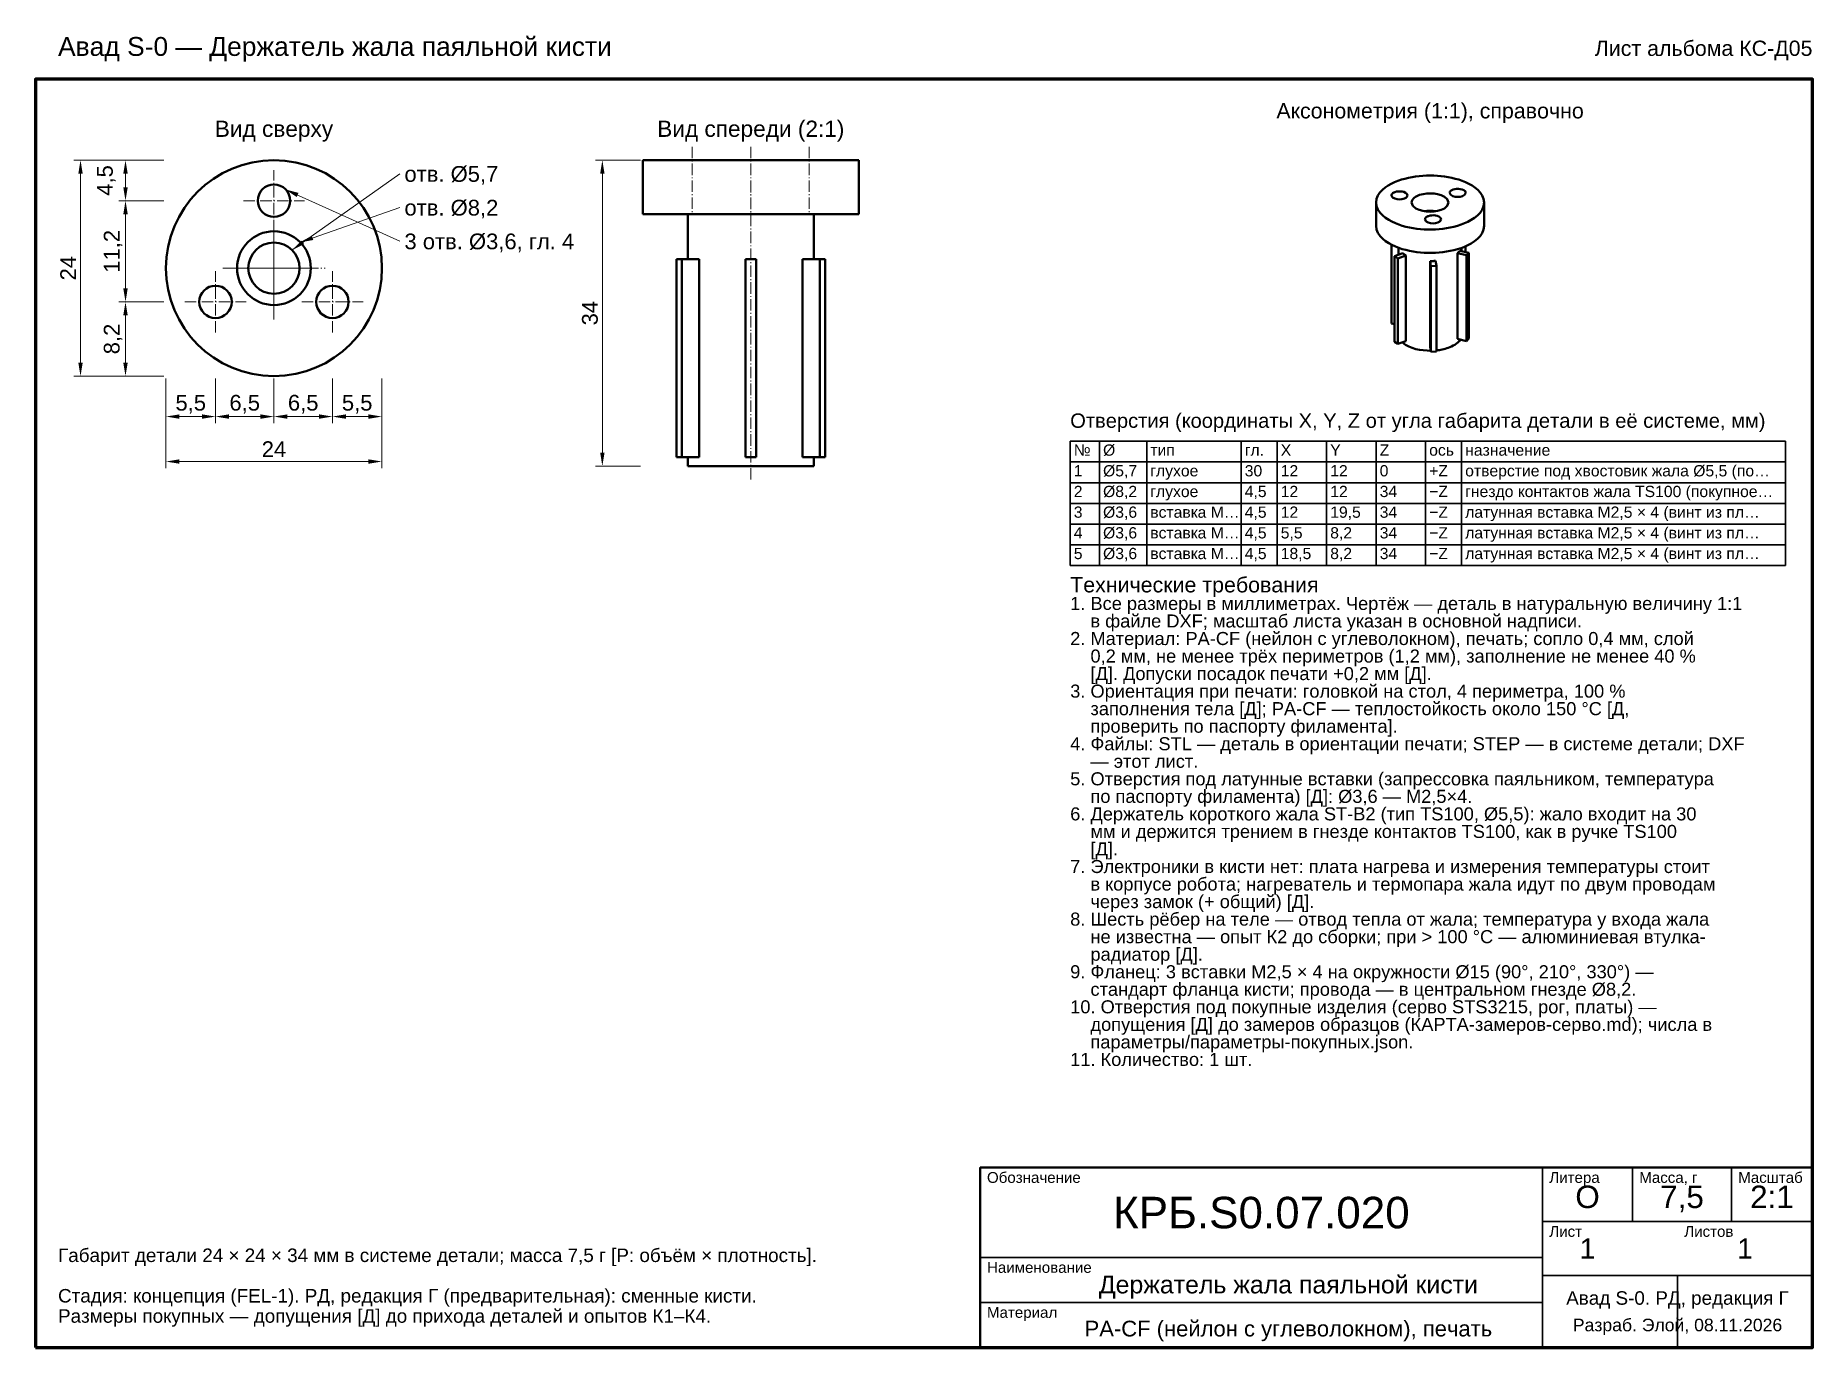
# Model space of a CAD drawing. Header units: millimetres. Extents: x 10 to 208, y 2 to 148.
import ezdxf
from ezdxf.enums import TextEntityAlignment as Align

# ---------------------------------------------------------------- set-up
doc = ezdxf.new("R2010")
doc.units = ezdxf.units.MM
doc.header["$LTSCALE"] = 0.5
doc.linetypes.add('DASHDOT', pattern=[3.556, 2.54, -0.508, 0, -0.508])
for name, color, linetype, lineweight in [('КОНТУР', 7, 'Continuous', 50), ('ОСИ', 1, 'DASHDOT', 18), ('РАЗМЕРЫ', 5, 'Continuous', 18), ('РАМКА', 7, 'Continuous', 70), ('ТАБЛИЦА', 7, 'Continuous', 35), ('ТЕКСТ', 7, 'Continuous', 25)]:
    doc.layers.add(name, color=color, linetype=linetype, lineweight=lineweight)
doc.styles.add('GOST', font='arial.ttf')
doc.dimstyles.new('GOST', dxfattribs={"dimtxt": 1.75, "dimasz": 1.5, "dimexe": 0.75, "dimexo": 0.25, "dimgap": 0.5, "dimtad": 1, "dimdec": 1, "dimtxsty": 'GOST', "dimcen": 2.5, "dimclrd": 5, "dimclre": 5, "dimclrt": 5, "dimazin": 3, "dimtfac": 1, "dimtmove": 0, "dimatfit": 3, "dimlwd": 18, "dimlwe": 18})

msp = doc.modelspace()

# ---------------------------------------------------------------- linework, layer by layer
at = {"layer": 'КОНТУР'}
for p, q in [((77.5, 134.5), (77.5, 128.5)), ((101.5, 128.5), (101.5, 134.5)), ((82.5, 128.5), (82.5, 123.5)), ((96.5, 123.5), (96.5, 128.5)), ((159, 129.8), (159, 127.2)), ((171, 129.8), (171, 127.2)), ((160.7, 116.34), (160.7, 125.1)), ((161.5, 124.76), (161.5, 123.99)), ((168.29, 124.43), (169.3, 124.2)), ((168.5, 124.76), (168.5, 124.38)), ((168.94, 124.28), (168.94, 124.94)), ((81.23, 123.5), (81.83, 123.5)), ((81.23, 101.5), (81.23, 123.5)), ((83.76, 123.5), (81.83, 123.5)), ((81.83, 101.5), (81.83, 123.5)), ((83.76, 123.5), (83.76, 101.5)), ((88.9, 123.5), (90.1, 123.5)), ((88.9, 101.5), (88.9, 123.5)), ((90.1, 101.5), (90.1, 123.5)), ((95.24, 123.5), (95.24, 101.5)), ((95.24, 123.5), (97.17, 123.5)), ((97.17, 123.5), (97.77, 123.5)), ((97.17, 101.5), (97.17, 123.5)), ((97.77, 101.5), (97.77, 123.5)), ((161.97, 124.16), (161.06, 123.84)), ((161.06, 123.84), (161.4, 123.59)), ((161.06, 114.31), (161.06, 123.84)), ((162.32, 123.91), (161.4, 123.59)), ((161.4, 114.07), (161.4, 123.59)), ((162.32, 123.91), (162.32, 114.38)), ((165.01, 123.28), (165.01, 113.76)), ((165.01, 123.28), (165.1, 122.73)), ((165.1, 122.73), (165.7, 122.76)), ((165.1, 113.2), (165.1, 122.73)), ((165.6, 123.31), (165.7, 122.76)), ((165.7, 113.23), (165.7, 122.76)), ((168.03, 124.16), (168.03, 114.63)), ((168.03, 124.16), (169.04, 123.93)), ((169.04, 123.93), (169.3, 124.2)), ((169.04, 114.4), (169.04, 123.93)), ((169.3, 114.67), (169.3, 124.2)), ((161.06, 116.26), (160.7, 116.34)), ((168.03, 114.63), (169.04, 114.4)), ((169.04, 114.4), (169.3, 114.67)), ((161.06, 114.31), (161.4, 114.07)), ((162.32, 114.38), (161.4, 114.07)), ((165.01, 113.76), (165.1, 113.2)), ((165.1, 113.2), (165.7, 113.23)), ((81.23, 101.5), (81.83, 101.5)), ((83.76, 101.5), (81.83, 101.5)), ((82.5, 101.5), (82.5, 100.5)), ((88.9, 101.5), (90.1, 101.5)), ((95.24, 101.5), (97.17, 101.5)), ((96.5, 100.5), (96.5, 101.5)), ((97.17, 101.5), (97.77, 101.5))]:
    msp.add_line(p, q, dxfattribs=at)
for points in [[(77.5, 134.5), (78.3, 134.5), (79.1, 134.5), (79.9, 134.5), (80.7, 134.5), (81.5, 134.5), (82.3, 134.5), (83.1, 134.5), (83.9, 134.5), (84.7, 134.5), (85.5, 134.5), (86.3, 134.5), (87.1, 134.5), (87.9, 134.5), (88.7, 134.5), (89.5, 134.5), (90.3, 134.5), (91.1, 134.5), (91.9, 134.5), (92.7, 134.5), (93.5, 134.5), (94.3, 134.5), (95.1, 134.5), (95.9, 134.5), (96.7, 134.5), (97.5, 134.5), (98.3, 134.5), (99.1, 134.5), (99.9, 134.5), (100.7, 134.5), (101.5, 134.5)], [(171, 129.8), (170.95, 130.2), (170.8, 130.57), (170.57, 130.91), (170.3, 131.2), (169.99, 131.46), (169.66, 131.69), (169.31, 131.89), (168.94, 132.06), (168.57, 132.21), (168.18, 132.34), (167.8, 132.45), (167.4, 132.55), (167.01, 132.62), (166.61, 132.69), (166.21, 132.74), (165.81, 132.77), (165.4, 132.79), (165, 132.8), (164.6, 132.79), (164.19, 132.77), (163.79, 132.74), (163.39, 132.69), (162.99, 132.62), (162.6, 132.55), (162.2, 132.45), (161.82, 132.34), (161.43, 132.21), (161.06, 132.06), (160.69, 131.89), (160.34, 131.69), (160.01, 131.46), (159.7, 131.2), (159.43, 130.91), (159.2, 130.57), (159.05, 130.2), (159, 129.8)], [(160.7, 130.59), (160.71, 130.66), (160.74, 130.72), (160.78, 130.78), (160.84, 130.83), (160.89, 130.87), (160.96, 130.9), (161.02, 130.93), (161.09, 130.96)], [(162.5, 130.59), (162.37, 130.36), (162.14, 130.23), (161.87, 130.16), (161.6, 130.14), (161.33, 130.16), (161.07, 130.23), (160.83, 130.36), (160.7, 130.59)], [(161.09, 130.96), (161.28, 131.01), (161.48, 131.04), (161.68, 131.04), (161.88, 131.02), (162.08, 130.97), (162.27, 130.89), (162.42, 130.77), (162.5, 130.59)], [(162.95, 129.8), (162.97, 129.96), (163.04, 130.1), (163.14, 130.23), (163.26, 130.34), (163.39, 130.43), (163.53, 130.51), (163.67, 130.58), (163.82, 130.64)], [(163.82, 130.64), (164.22, 130.74), (164.62, 130.8), (165.03, 130.82), (165.44, 130.8), (165.84, 130.73), (166.23, 130.62), (166.6, 130.44), (166.91, 130.17), (167.05, 129.8)], [(167.17, 130.87), (167.18, 130.94), (167.21, 131.01), (167.26, 131.06), (167.31, 131.11), (167.36, 131.15), (167.43, 131.19), (167.49, 131.22), (167.56, 131.24)], [(168.97, 130.87), (168.84, 130.64), (168.61, 130.51), (168.34, 130.44), (168.07, 130.42), (167.8, 130.44), (167.54, 130.51), (167.3, 130.64), (167.17, 130.87)], [(167.56, 131.24), (167.75, 131.29), (167.95, 131.32), (168.15, 131.32), (168.35, 131.3), (168.55, 131.25), (168.74, 131.18), (168.9, 131.05), (168.97, 130.87)], [(77.5, 128.5), (78.3, 128.5), (79.1, 128.5), (79.9, 128.5), (80.7, 128.5), (81.5, 128.5), (82.3, 128.5), (83.1, 128.5), (83.9, 128.5), (84.7, 128.5), (85.5, 128.5), (86.3, 128.5), (87.1, 128.5), (87.9, 128.5), (88.7, 128.5), (89.5, 128.5), (90.3, 128.5), (91.1, 128.5), (91.9, 128.5), (92.7, 128.5), (93.5, 128.5), (94.3, 128.5), (95.1, 128.5), (95.9, 128.5), (96.7, 128.5), (97.5, 128.5), (98.3, 128.5), (99.1, 128.5), (99.9, 128.5), (100.7, 128.5), (101.5, 128.5)], [(159, 129.8), (159.06, 129.39), (159.21, 129.01), (159.44, 128.66), (159.73, 128.36), (160.05, 128.1), (160.4, 127.87), (160.76, 127.67), (161.14, 127.5), (161.52, 127.35), (161.91, 127.22), (162.31, 127.11), (162.72, 127.02), (163.12, 126.95), (163.53, 126.89), (163.95, 126.84), (164.36, 126.81), (164.77, 126.8), (165.19, 126.8), (165.6, 126.81), (166.01, 126.84), (166.43, 126.88), (166.84, 126.94), (167.24, 127.01), (167.65, 127.1), (168.05, 127.21), (168.44, 127.34)], [(167.05, 129.8), (166.9, 129.42), (166.59, 129.15), (166.22, 128.97), (165.82, 128.86), (165.41, 128.79), (165, 128.77), (164.59, 128.79), (164.18, 128.86), (163.78, 128.97), (163.41, 129.15), (163.1, 129.42), (162.95, 129.8)], [(164.36, 128.82), (164.52, 128.84), (164.68, 128.86), (164.84, 128.87), (165, 128.87), (165.16, 128.87), (165.32, 128.86), (165.48, 128.84), (165.64, 128.82)], [(164.81, 128.3), (165.01, 128.35), (165.21, 128.37), (165.41, 128.38), (165.61, 128.36), (165.8, 128.31), (165.99, 128.23), (166.15, 128.11), (166.23, 127.93)], [(168.44, 127.34), (168.83, 127.49), (169.21, 127.66), (169.58, 127.86), (169.93, 128.09), (170.26, 128.35), (170.55, 128.65), (170.78, 129), (170.94, 129.38), (171, 129.8)], [(159, 127.2), (159.06, 126.79), (159.21, 126.41), (159.44, 126.07), (159.73, 125.77), (160.05, 125.5), (160.4, 125.28), (160.76, 125.08), (161.14, 124.9), (161.52, 124.75), (161.91, 124.63), (162.31, 124.52), (162.72, 124.42), (163.12, 124.35), (163.53, 124.29), (163.95, 124.25), (164.36, 124.22), (164.77, 124.2), (165.19, 124.2), (165.6, 124.21), (166.01, 124.24), (166.43, 124.28), (166.84, 124.34), (167.24, 124.42), (167.65, 124.51), (168.05, 124.61), (168.44, 124.74)], [(164.43, 127.93), (164.44, 128), (164.47, 128.06), (164.51, 128.12), (164.56, 128.17), (164.62, 128.21), (164.68, 128.24), (164.74, 128.27), (164.81, 128.3)], [(166.23, 127.93), (166.1, 127.7), (165.86, 127.57), (165.6, 127.5), (165.33, 127.48), (165.06, 127.5), (164.79, 127.57), (164.55, 127.7), (164.43, 127.93)], [(168.44, 124.74), (168.83, 124.89), (169.21, 125.06), (169.58, 125.26), (169.93, 125.49), (170.26, 125.75), (170.55, 126.06), (170.78, 126.4), (170.94, 126.79), (171, 127.2)], [(168.29, 124.43), (168.26, 124.4), (168.23, 124.36), (168.2, 124.32), (168.17, 124.29), (168.14, 124.26), (168.1, 124.22), (168.07, 124.19), (168.03, 124.16)], [(162.32, 123.91), (162.27, 123.94), (162.23, 123.97), (162.18, 124), (162.14, 124.03), (162.1, 124.06), (162.05, 124.09), (162.01, 124.12), (161.97, 124.16)], [(165.6, 123.31), (165.53, 123.3), (165.45, 123.3), (165.38, 123.29), (165.3, 123.29), (165.23, 123.29), (165.15, 123.29), (165.08, 123.28), (165.01, 123.28)], [(167.01, 113.64), (167.2, 113.71), (167.39, 113.8), (167.58, 113.89), (167.75, 113.99), (167.92, 114.11), (168.08, 114.25), (168.22, 114.39), (168.35, 114.56)], [(161.92, 114.25), (162.25, 113.99), (162.62, 113.79), (163.01, 113.63), (163.41, 113.51), (163.83, 113.43), (164.24, 113.37), (164.66, 113.33), (165.08, 113.32)], [(165.7, 113.36), (165.87, 113.38), (166.03, 113.4), (166.2, 113.43), (166.36, 113.46), (166.53, 113.5), (166.69, 113.54), (166.85, 113.59), (167.01, 113.64)], [(82.5, 100.5), (83.32, 100.5), (84.15, 100.5), (84.97, 100.5), (85.79, 100.5), (86.62, 100.5), (87.44, 100.5), (88.26, 100.5), (89.09, 100.5), (89.91, 100.5), (90.74, 100.5), (91.56, 100.5), (92.38, 100.5), (93.21, 100.5), (94.03, 100.5), (94.85, 100.5), (95.68, 100.5), (96.5, 100.5)]]:
    msp.add_lwpolyline(points, dxfattribs=at)
for centre, radius in [((36.5, 122.5), 12), ((36.5, 130), 1.8), ((36.5, 122.5), 4.1), ((36.5, 122.5), 2.85), ((30, 118.75), 1.8), ((43, 118.75), 1.8)]:
    msp.add_circle(centre, radius, dxfattribs=at)
at = {"layer": 'ОСИ'}
for p, q in [((83, 136), (83, 128.5)), ((89.5, 136), (89.5, 128.5)), ((89.5, 136), (89.5, 128.5)), ((96, 136), (96, 128.5)), ((36.5, 126.6), (36.5, 133.4)), ((89.5, 99), (89.5, 132)), ((33.1, 130), (39.9, 130)), ((36.5, 116.8), (36.5, 128.2)), ((36.5, 118.05), (36.5, 126.95)), ((30.8, 122.5), (42.2, 122.5)), ((32.05, 122.5), (40.95, 122.5)), ((30, 115.35), (30, 122.15)), ((43, 115.35), (43, 122.15)), ((26.6, 118.75), (33.4, 118.75)), ((39.6, 118.75), (46.4, 118.75))]:
    msp.add_line(p, q, dxfattribs=at)
at = {"layer": 'РАМКА', "lineweight": 70}
msp.add_lwpolyline([(10, 2.5), (207.5, 2.5), (207.5, 143.5), (10, 143.5), (10, 2.5)], dxfattribs=at)
at = {"layer": 'ТАБЛИЦА'}
for p, q in [((128.25, 103.25), (128.25, 89.45)), ((133.5, 103.25), (133.5, 89.45)), ((144, 103.25), (144, 89.45)), ((148, 103.25), (148, 89.45)), ((153.5, 103.25), (153.5, 89.45)), ((159, 103.25), (159, 89.45)), ((164.5, 103.25), (164.5, 89.45)), ((168.5, 103.25), (168.5, 89.45)), ((125, 100.95), (204.5, 100.95)), ((125, 98.65), (204.5, 98.65)), ((125, 96.35), (204.5, 96.35)), ((125, 94.05), (204.5, 94.05)), ((125, 91.75), (204.5, 91.75)), ((177.5, 2.5), (177.5, 22.5)), ((187.5, 16.5), (187.5, 22.5)), ((198.5, 16.5), (198.5, 22.5)), ((177.5, 16.5), (207.5, 16.5)), ((115, 12.5), (177.5, 12.5)), ((177.5, 10.5), (207.5, 10.5)), ((192.5, 2.5), (192.5, 10.5)), ((115, 7.5), (177.5, 7.5))]:
    msp.add_line(p, q, dxfattribs=at)
at = {"layer": 'ТАБЛИЦА', "lineweight": 35}
msp.add_lwpolyline([(125, 89.45), (204.5, 89.45), (204.5, 103.25), (125, 103.25), (125, 89.45)], dxfattribs=at)
at = {"layer": 'ТАБЛИЦА', "lineweight": 50}
msp.add_lwpolyline([(115, 2.5), (207.5, 2.5), (207.5, 22.5), (115, 22.5), (115, 2.5)], dxfattribs=at)

# ---------------------------------------------------------------- texts
at = {"layer": 'ТЕКСТ', "style": 'GOST'}
for s, height, p in [('Авад S-0 — Держатель жала паяльной кисти', 2.1, (12.5, 146.1)), ('отв. Ø5,7', 1.75, (51, 132.1)), ('отв. Ø8,2', 1.75, (51, 128.35)), ('3 отв. Ø3,6, гл. 4', 1.75, (51, 124.6)), ('Отверстия (координаты X, Y, Z от угла габарита детали в её системе, мм)', 1.6, (125, 104.75)), ('№', 1.25, (125.4, 101.65)), ('Ø', 1.25, (128.65, 101.65)), ('X', 1.25, (148.4, 101.65)), ('Y', 1.25, (153.9, 101.65)), ('Z', 1.25, (159.4, 101.65)), ('тип', 1.25, (133.9, 101.65)), ('гл.', 1.25, (144.4, 101.65)), ('ось', 1.25, (164.9, 101.65)), ('назначение', 1.25, (168.9, 101.65)), ('1', 1.25, (125.4, 99.35)), ('Ø5,7', 1.25, (128.65, 99.35)), ('глухое', 1.25, (133.9, 99.35)), ('30', 1.25, (144.4, 99.35)), ('12', 1.25, (148.4, 99.35)), ('12', 1.25, (153.9, 99.35)), ('0', 1.25, (159.4, 99.35)), ('+Z', 1.25, (164.9, 99.35)), ('отверстие под хвостовик жала Ø5,5 (по…', 1.25, (168.9, 99.35)), ('2', 1.25, (125.4, 97.05)), ('Ø8,2', 1.25, (128.65, 97.05)), ('глухое', 1.25, (133.9, 97.05)), ('4,5', 1.25, (144.4, 97.05)), ('12', 1.25, (148.4, 97.05)), ('12', 1.25, (153.9, 97.05)), ('34', 1.25, (159.4, 97.05)), ('−Z', 1.25, (164.9, 97.05)), ('гнездо контактов жала TS100 (покупное…', 1.25, (168.9, 97.05)), ('3', 1.25, (125.4, 94.75)), ('Ø3,6', 1.25, (128.65, 94.75)), ('вставка M…', 1.25, (133.9, 94.75)), ('4,5', 1.25, (144.4, 94.75)), ('12', 1.25, (148.4, 94.75)), ('19,5', 1.25, (153.9, 94.75)), ('34', 1.25, (159.4, 94.75)), ('−Z', 1.25, (164.9, 94.75)), ('латунная вставка M2,5 × 4 (винт из пл…', 1.25, (168.9, 94.75)), ('4', 1.25, (125.4, 92.45)), ('Ø3,6', 1.25, (128.65, 92.45)), ('вставка M…', 1.25, (133.9, 92.45)), ('4,5', 1.25, (144.4, 92.45)), ('5,5', 1.25, (148.4, 92.45)), ('8,2', 1.25, (153.9, 92.45)), ('34', 1.25, (159.4, 92.45)), ('−Z', 1.25, (164.9, 92.45)), ('латунная вставка M2,5 × 4 (винт из пл…', 1.25, (168.9, 92.45)), ('5', 1.25, (125.4, 90.15)), ('Ø3,6', 1.25, (128.65, 90.15)), ('вставка M…', 1.25, (133.9, 90.15)), ('4,5', 1.25, (144.4, 90.15)), ('18,5', 1.25, (148.4, 90.15)), ('8,2', 1.25, (153.9, 90.15)), ('34', 1.25, (159.4, 90.15)), ('−Z', 1.25, (164.9, 90.15)), ('латунная вставка M2,5 × 4 (винт из пл…', 1.25, (168.9, 90.15)), ('Технические требования', 1.7, (125, 86.45)), ('1. Все размеры в миллиметрах. Чертёж — деталь в натуральную величину 1:1', 1.45, (125, 84.5)), ('    в файле DXF; масштаб листа указан в основной надписи.', 1.45, (125, 82.55)), ('2. Материал: PA-CF (нейлон с углеволокном), печать; сопло 0,4 мм, слой', 1.45, (125, 80.6)), ('    0,2 мм, не менее трёх периметров (1,2 мм), заполнение не менее 40 %', 1.45, (125, 78.65)), ('    [Д]. Допуски посадок печати +0,2 мм [Д].', 1.45, (125, 76.7)), ('3. Ориентация при печати: головкой на стол, 4 периметра, 100 %', 1.45, (125, 74.75)), ('    заполнения тела [Д]; PA-CF — теплостойкость около 150 °C [Д,', 1.45, (125, 72.8)), ('    проверить по паспорту филамента].', 1.45, (125, 70.85)), ('4. Файлы: STL — деталь в ориентации печати; STEP — в системе детали; DXF', 1.45, (125, 68.9)), ('    — этот лист.', 1.45, (125, 66.95)), ('5. Отверстия под латунные вставки (запрессовка паяльником, температура', 1.45, (125, 65)), ('    по паспорту филамента) [Д]: Ø3,6 — M2,5×4.', 1.45, (125, 63.05)), ('6. Держатель короткого жала ST-B2 (тип TS100, Ø5,5): жало входит на 30', 1.45, (125, 61.1)), ('    мм и держится трением в гнезде контактов TS100, как в ручке TS100', 1.45, (125, 59.15)), ('    [Д].', 1.45, (125, 57.2)), ('7. Электроники в кисти нет: плата нагрева и измерения температуры стоит', 1.45, (125, 55.25)), ('    в корпусе робота; нагреватель и термопара жала идут по двум проводам', 1.45, (125, 53.3)), ('    через замок (+ общий) [Д].', 1.45, (125, 51.35)), ('8. Шесть рёбер на теле — отвод тепла от жала; температура у входа жала', 1.45, (125, 49.4)), ('    не известна — опыт К2 до сборки; при > 100 °C — алюминиевая втулка-', 1.45, (125, 47.45)), ('    радиатор [Д].', 1.45, (125, 45.5)), ('9. Фланец: 3 вставки M2,5 × 4 на окружности Ø15 (90°, 210°, 330°) —', 1.45, (125, 43.55)), ('    стандарт фланца кисти; провода — в центральном гнезде Ø8,2.', 1.45, (125, 41.6)), ('10. Отверстия под покупные изделия (серво STS3215, рог, платы) —', 1.45, (125, 39.65)), ('    допущения [Д] до замеров образцов (КАРТА-замеров-серво.md); числа в', 1.45, (125, 37.7)), ('    параметры/параметры-покупных.json.', 1.45, (125, 35.75)), ('11. Количество: 1 шт.', 1.45, (125, 33.8)), ('Обозначение', 1.2, (115.75, 20.8)), ('Литера', 1.2, (178.25, 20.8)), ('Масса, г', 1.2, (188.25, 20.8)), ('Масштаб', 1.2, (199.25, 20.8)), ('Лист', 1.2, (178.25, 14.8)), ('Листов', 1.2, (193.25, 14.8)), ('Габарит детали 24 × 24 × 34 мм в системе детали; масса 7,5 г [Р: объём × плотность].', 1.5, (12.5, 12)), ('Наименование', 1.2, (115.75, 10.8)), ('Стадия: концепция (FEL-1). РД, редакция Г (предварительная): сменные кисти.', 1.5, (12.5, 7.5)), ('Размеры покупных — допущения [Д] до прихода деталей и опытов К1–К4.', 1.5, (12.5, 5.25)), ('Материал', 1.2, (115.75, 5.8))]:
    msp.add_text(s, height=height, dxfattribs=at).set_placement(p)
msp.add_text('Лист альбома КС-Д05', height=1.7, dxfattribs=at).set_placement((207.5, 146.1), align=Align.RIGHT)
for s, height, p in [('Аксонометрия (1:1), справочно', 1.7, (165, 140)), ('Вид сверху', 1.8, (36.5, 138)), ('Вид спереди (2:1)', 1.8, (89.5, 138)), ('О', 2.5, (182.5, 19.25)), ('7,5', 2.5, (193, 19.25)), ('2:1', 2.5, (203, 19.25)), ('КРБ.S0.07.020', 3.5, (146.25, 17.5)), ('1', 2.25, (182.5, 13.5)), ('1', 2.25, (200, 13.5)), ('Держатель жала паяльной кисти', 1.9777, (149.25, 9.5)), ('Авад S-0. РД, редакция Г', 1.5, (192.5, 8)), ('PA-CF (нейлон с углеволокном), печать', 1.75, (149.25, 4.6)), ('Разраб. Элой, 08.11.2026', 1.4, (192.5, 5))]:
    msp.add_text(s, height=height, dxfattribs=at).set_placement(p, align=Align.MIDDLE_CENTER)

# ---------------------------------------------------------------- dimensions: what is measured, and where the dimension line sits
at = {"layer": 'РАЗМЕРЫ'}
for base, p1, p2 in [((15, 110.5), (24.5, 110.5), (24.5, 134.5)), ((20, 130), (24.5, 130), (24.5, 134.5)), ((73, 100.5), (77.5, 100.5), (77.5, 134.5)), ((20, 118.75), (24.5, 118.75), (24.5, 130)), ((20, 110.5), (24.5, 110.5), (24.5, 118.75))]:
    msp.add_linear_dim(base=base, p1=p1, p2=p2, angle=90, dimstyle='GOST', dxfattribs=at).render()
for base, p1, p2 in [((24.5, 106), (24.5, 110.5), (30, 110.5)), ((24.5, 101), (24.5, 110.5), (48.5, 110.5)), ((30, 106), (30, 110.5), (36.5, 110.5)), ((36.5, 106), (36.5, 110.5), (43, 110.5)), ((43, 106), (43, 110.5), (48.5, 110.5))]:
    msp.add_linear_dim(base=base, p1=p1, p2=p2, dimstyle='GOST', dxfattribs=at).render()

# ---------------------------------------------------------------- leaders
for points in [[(38.49, 124.5), (50.5, 133)], [(37.76, 131.26), (50.5, 125.5)], [(39.37, 125.37), (50.5, 129.25)]]:
    msp.add_leader(points, dimstyle='GOST', dxfattribs=at)

doc.saveas('drawing.dxf')
